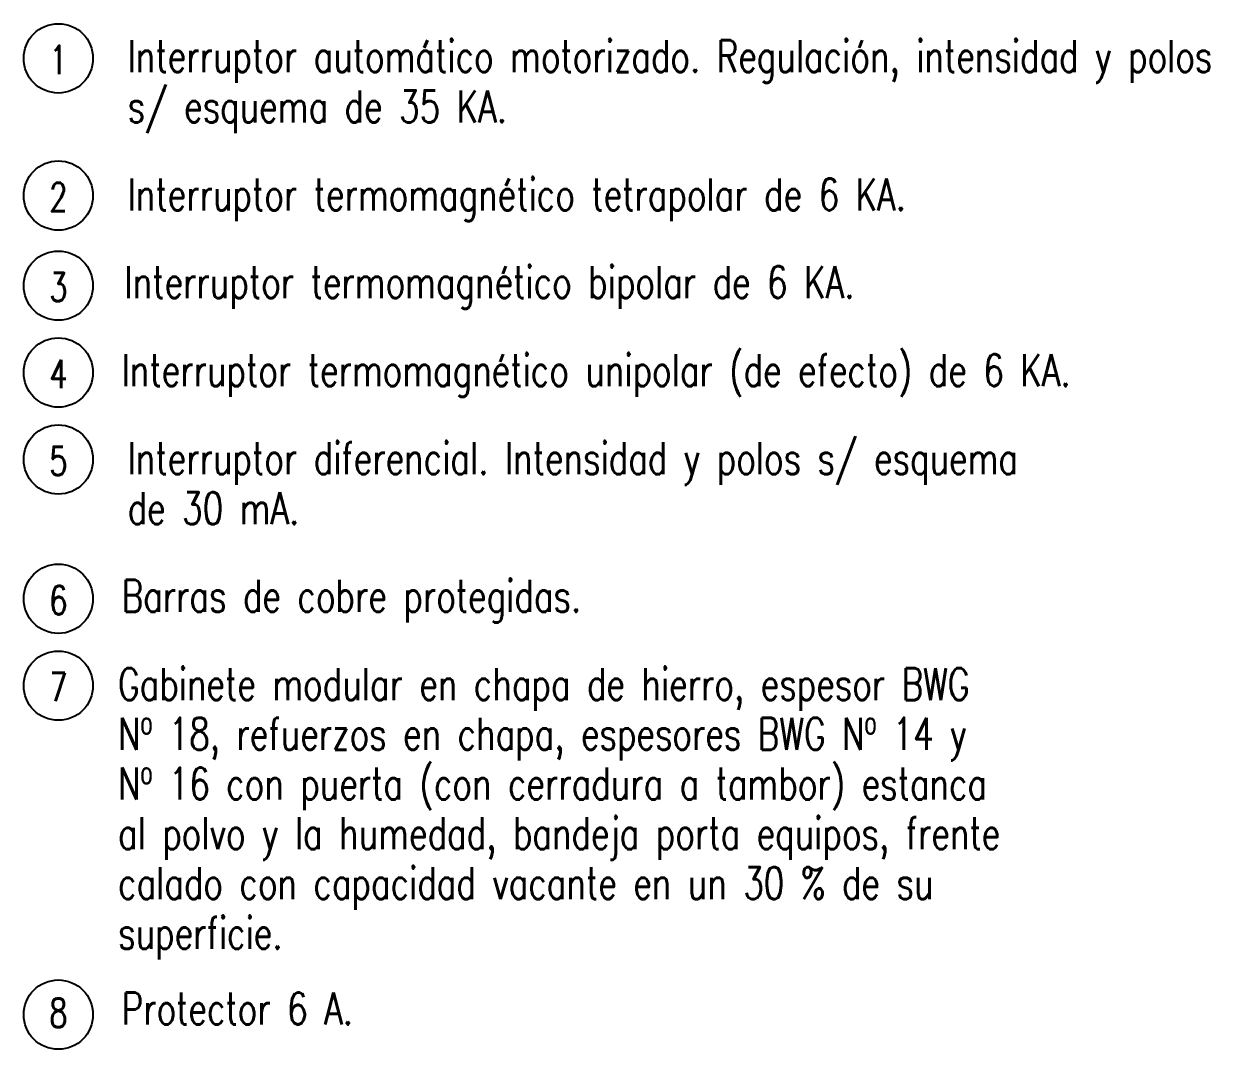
# Model space of a CAD drawing. Extents: x 0 to 3780, y 0 to 1760.
# Drawn here: x 3687.81 to 3729.51, y 1687.57 to 1723.63 of the extents above; entities that cross this region are included whole.
import ezdxf

# ---------------------------------------------------------------- set-up
doc = ezdxf.new("R2010")
doc.units = 0
doc.layers.add('OCJ-ESQUEMAS_UNIFILARES-CO', color=7, linetype='CONTINUOUS')
doc.styles.add('OCJ-ESQUEMAS_UNIFILARES-C0', font='ROMANS.SHX', dxfattribs={"width": 0.75, "height": 0.175})

msp = doc.modelspace()

# ---------------------------------------------------------------- linework, layer by layer
at = {"layer": 'OCJ-ESQUEMAS_UNIFILARES-CO'}
for centre in [(3689.029, 1722.413), (3689.029, 1717.589), (3689.029, 1714.42), (3689.029, 1711.365), (3689.029, 1708.309), (3689.029, 1703.412), (3689.029, 1700.356), (3689.029, 1688.788)]:
    msp.add_circle(centre, 1.218, dxfattribs=at)

# ---------------------------------------------------------------- texts
at = {"layer": 'OCJ-ESQUEMAS_UNIFILARES-CO', "style": 'OCJ-ESQUEMAS_UNIFILARES-C0', "width": 0.75}
for s, height, p in [('Interruptor automático motorizado. Regulación, intensidad y polos', 1.125, (3691.465, 1721.928)), ('1', 1, (3688.709, 1721.863)), ('s/ esquema de 35 KA.', 1.125, (3691.465, 1720.16)), ('2', 1, (3688.709, 1717.039)), ('Interruptor termomagnético tetrapolar de 6 KA.', 1.125, (3691.465, 1717.069)), ('Interruptor termomagnético bipolar de 6 KA.', 1.125, (3691.355, 1713.985)), ('3', 1, (3688.709, 1713.87)), ('Interruptor termomagnético unipolar (de efecto) de 6 KA.', 1.125, (3691.255, 1710.886)), ('4', 1, (3688.709, 1710.815)), ('Interruptor diferencial. Intensidad y polos s/ esquema', 1.125, (3691.465, 1707.789)), ('5', 1, (3688.709, 1707.759)), ('de 30 mA.', 1.125, (3691.465, 1706.031)), ('Barras de cobre protegidas.', 1.125, (3691.255, 1702.948)), ('6', 1, (3688.709, 1702.862)), ('7', 1, (3688.709, 1699.806)), ('Gabinete modular en chapa de hierro, espesor BWG', 1.125, (3691.131, 1699.851)), ('Nº 18, refuerzos en chapa, espesores BWG Nº 14 y', 1.125, (3691.131, 1698.101)), ('Nº 16 con puerta (con cerradura a tambor) estanca', 1.125, (3691.131, 1696.351)), ('al polvo y la humedad, bandeja porta equipos, frente', 1.125, (3691.131, 1694.601)), ('calado con capacidad vacante en un 30 % de su', 1.125, (3691.131, 1692.851)), ('superficie.', 1.125, (3691.131, 1691.101)), ('Protector 6 A.', 1.125, (3691.255, 1688.438)), ('8', 1, (3688.709, 1688.351))]:
    msp.add_text(s, height=height, dxfattribs=at).set_placement(p)

doc.saveas('drawing.dxf')
